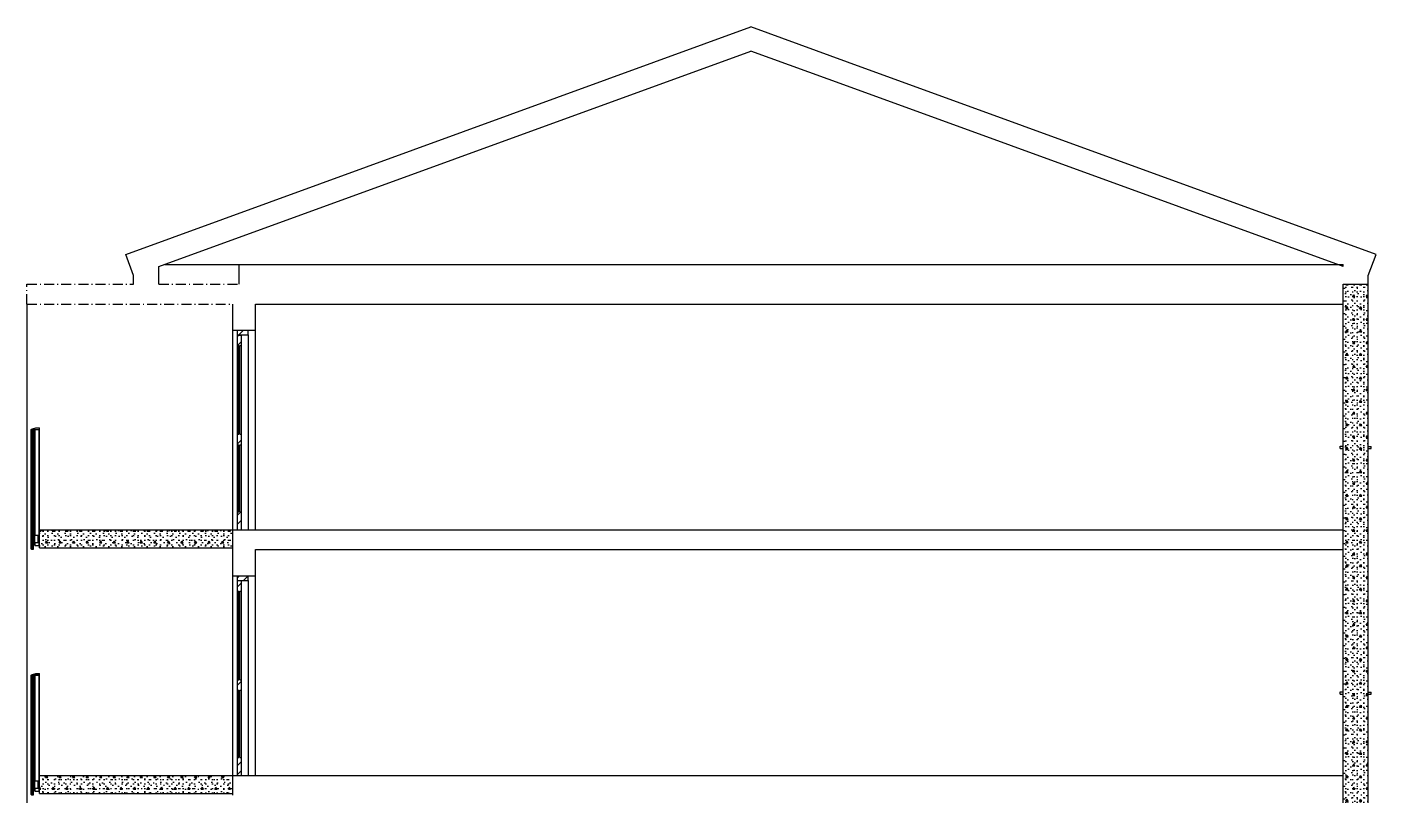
# Model space of a CAD drawing. Header units: millimetres. Extents: x 15 to 2176, y 3 to 641.
# Drawn here: x 670.2 to 968.9, y 470.5 to 640.6 of the extents above; entities that cross this region are included whole.
import ezdxf
from ezdxf.xclip import XClip

# ---------------------------------------------------------------- set-up
doc = ezdxf.new("R2010")
doc.units = ezdxf.units.MM
doc.header["$MEASUREMENT"] = 0
doc.header["$XCLIPFRAME"] = 0
doc.linetypes.add('A_PSTRECK_2', pattern=[3.8, 2.2, -0.7, 0.2, -0.7])
for name, color, linetype in [('A--------P-', 7, 'Continuous'), ('A-01SC-----', 7, 'Continuous'), ('A-01SC-----Ytterväggar2', 7, 'Continuous'), ('A-01SF-----', 7, 'Continuous'), ('A-01SG-----', 1, 'Continuous'), ('A-01SJ-----', 1, 'Continuous'), ('A-27E------', 1, 'A_PSTRECK_2')]:
    doc.layers.add(name, color=color, linetype=linetype)
pattern_1 = [(0, (963.7575, 92.474), (0, 5.196152), [0.5, -2.5]), (0, (965.2575, 95.072), (0, 5.196152), [0.5, -2.5]), (60, (963.7575, 92.474), (-4.5, 2.598076), [0.5, -2.5]), (60, (966.7575, 92.474), (-4.5, 2.598076), [0.5, -2.5]), (120, (964.2575, 92.474), (4.5, 2.598076), [0.5, -2.5]), (120, (967.2575, 92.474), (4.5, 2.598076), [0.5, -2.5]), (0, (963.7575, 92.9741), (0, 1), [0, -1, 0, -1.5]), (45, (964.2575, 92.9741), (-0.7071068, 0.7071068), [0, -0.75, 0, -1.25])]
pattern_2 = [(45, (963.7575, 92.4741), (-0.9899495, 0.9899495), [])]

# ---------------------------------------------------------------- blocks, each defined once
blk = doc.blocks.new('Drawing_2_2', base_point=(803.38, 329.56))
at = {"layer": 'A-01SC-----', "linetype": 'Continuous'}
h = blk.add_hatch(dxfattribs=at)
h.set_pattern_fill('BETONG__STD__0002', color=256, style=0, pattern_type=2)
h.set_pattern_definition(pattern_1)
h.paths.add_polyline_path([(967.22, 529.27), (967.22, 583.67), (961.62, 583.67), (961.62, 529.27)])
h = blk.add_hatch(dxfattribs=at)
h.set_pattern_fill('BRANDSÄKRARE_0002', color=256, style=0, pattern_type=2)
h.set_pattern_definition(pattern_2)
h.paths.add_polyline_path([(716.76, 572.43), (719.16, 572.43), (719.16, 573.47), (716.76, 573.47)])
h = blk.add_hatch(dxfattribs=at)
h.set_pattern_fill('BRANDSÄKRARE_0002', color=256, style=0, pattern_type=2)
h.set_pattern_definition(pattern_2)
h.paths.add_polyline_path([(716.76, 570.11), (717.64, 570.11), (717.64, 572.41), (716.76, 572.41)])
h = blk.add_hatch(dxfattribs=at)
h.set_pattern_fill('BRANDSÄKRARE_0002', color=256, style=0, pattern_type=2)
h.set_pattern_definition(pattern_2)
h.paths.add_polyline_path([(717.07, 550.42), (717.32, 550.42), (717.32, 570.11), (717.07, 570.11)])
h = blk.add_hatch(dxfattribs=at)
h.set_pattern_fill('BRANDSÄKRARE_0002', color=256, style=0, pattern_type=2)
h.set_pattern_definition(pattern_2)
h.paths.add_polyline_path([(716.76, 548.12), (717.64, 548.12), (717.64, 550.42), (716.76, 550.42)])
h = blk.add_hatch(dxfattribs=at)
h.set_pattern_fill('BRANDSÄKRARE_0002', color=256, style=0, pattern_type=2)
h.set_pattern_definition(pattern_2)
h.paths.add_polyline_path([(717.07, 533.27), (717.32, 533.27), (717.32, 548.12), (717.07, 548.12)])
h = blk.add_hatch(dxfattribs=at)
h.set_pattern_fill('BRANDSÄKRARE_0002', color=256, style=0, pattern_type=2)
h.set_pattern_definition(pattern_2)
h.paths.add_polyline_path([(716.76, 529.27), (717.64, 529.27), (717.64, 533.27), (716.76, 533.27)])
h = blk.add_hatch(dxfattribs=at)
h.set_pattern_fill('BETONG__STD__0002', color=256, style=0, pattern_type=2)
h.set_pattern_definition(pattern_1)
h.paths.add_polyline_path([(967.22, 474.87), (967.22, 529.27), (961.62, 529.27), (961.62, 474.87)])
h = blk.add_hatch(dxfattribs=at)
h.set_pattern_fill('BRANDSÄKRARE_0002', color=256, style=0, pattern_type=2)
h.set_pattern_definition(pattern_2)
h.paths.add_polyline_path([(716.76, 518.03), (719.16, 518.03), (719.16, 519.07), (716.76, 519.07)])
h = blk.add_hatch(dxfattribs=at)
h.set_pattern_fill('BRANDSÄKRARE_0002', color=256, style=0, pattern_type=2)
h.set_pattern_definition(pattern_2)
h.paths.add_polyline_path([(716.76, 515.71), (717.64, 515.71), (717.64, 518.01), (716.76, 518.01)])
h = blk.add_hatch(dxfattribs=at)
h.set_pattern_fill('BRANDSÄKRARE_0002', color=256, style=0, pattern_type=2)
h.set_pattern_definition(pattern_2)
h.paths.add_polyline_path([(717.07, 496.02), (717.32, 496.02), (717.32, 515.71), (717.07, 515.71)])
h = blk.add_hatch(dxfattribs=at)
h.set_pattern_fill('BRANDSÄKRARE_0002', color=256, style=0, pattern_type=2)
h.set_pattern_definition(pattern_2)
h.paths.add_polyline_path([(716.76, 493.72), (717.64, 493.72), (717.64, 496.02), (716.76, 496.02)])
h = blk.add_hatch(dxfattribs=at)
h.set_pattern_fill('BRANDSÄKRARE_0002', color=256, style=0, pattern_type=2)
h.set_pattern_definition(pattern_2)
h.paths.add_polyline_path([(717.07, 478.87), (717.32, 478.87), (717.32, 493.72), (717.07, 493.72)])
h = blk.add_hatch(dxfattribs=at)
h.set_pattern_fill('BRANDSÄKRARE_0002', color=256, style=0, pattern_type=2)
h.set_pattern_definition(pattern_2)
h.paths.add_polyline_path([(716.76, 474.87), (717.64, 474.87), (717.64, 478.87), (716.76, 478.87)])
h = blk.add_hatch(dxfattribs=at)
h.set_pattern_fill('BETONG__STD__0002', color=256, style=0, pattern_type=2)
h.set_pattern_definition(pattern_1)
h.paths.add_polyline_path([(967.22, 420.47), (967.22, 474.87), (961.62, 474.87), (961.62, 420.47)])
at = {"layer": 'A-01SJ-----', "linetype": 'Continuous'}
for points in [[(671.44, 525.47), (671.44, 550.97), (671.31, 550.97), (671.31, 525.47)], [(671.44, 471.07), (671.44, 496.57), (671.31, 496.57), (671.31, 471.07)]]:
    blk.add_hatch(color=256, dxfattribs=at).paths.add_polyline_path(points)
h = blk.add_hatch(dxfattribs=at)
h.set_pattern_fill('BETONG__STD__0002', color=256, style=0, pattern_type=2)
h.set_pattern_definition(pattern_1)
h.paths.add_polyline_path([(672.92, 525.27), (715.76, 525.27), (715.76, 529.27), (672.92, 529.27)])
h = blk.add_hatch(dxfattribs=at)
h.set_pattern_fill('BETONG__STD__0002', color=256, style=0, pattern_type=2)
h.set_pattern_definition(pattern_1)
h.paths.add_polyline_path([(672.92, 470.87), (715.76, 470.87), (715.76, 474.87), (672.92, 474.87)])
at = {"layer": 'A-01SC-----'}
for p, q in [((699.36, 583.67), (699.36, 587.59)), ((693.76, 583.67), (693.76, 585.56)), ((961.62, 583.67), (967.22, 583.67)), ((961.62, 583.67), (967.22, 583.67)), ((961.62, 529.27), (961.62, 583.67)), ((967.22, 583.67), (967.22, 585.56)), ((967.22, 529.27), (967.22, 583.67)), ((715.76, 573.47), (715.76, 579.27)), ((720.76, 573.47), (720.76, 579.27)), ((715.76, 529.27), (715.76, 573.47)), ((715.76, 573.47), (716.76, 573.47)), ((716.76, 573.47), (719.16, 573.47)), ((716.76, 572.43), (716.76, 573.47)), ((716.76, 573.47), (720.76, 573.47)), ((716.76, 572.43), (716.76, 572.41)), ((716.76, 572.43), (719.16, 572.43)), ((716.76, 572.41), (717.64, 572.41)), ((716.76, 570.11), (716.76, 572.41)), ((717.64, 570.11), (717.64, 572.41)), ((719.16, 572.43), (719.16, 573.47)), ((719.16, 572.43), (719.16, 529.27)), ((720.76, 529.27), (720.76, 573.47)), ((716.76, 550.42), (716.76, 570.11)), ((716.76, 570.11), (717.07, 570.11)), ((717.07, 550.42), (717.07, 570.11)), ((717.32, 550.42), (717.32, 570.11)), ((717.32, 570.11), (717.64, 570.11)), ((717.64, 550.42), (717.64, 570.11)), ((716.76, 550.42), (717.07, 550.42)), ((716.76, 548.12), (716.76, 550.42)), ((717.32, 550.42), (717.64, 550.42)), ((717.64, 548.12), (717.64, 550.42)), ((716.76, 533.27), (716.76, 548.12)), ((716.76, 548.12), (717.07, 548.12)), ((717.07, 533.27), (717.07, 548.12)), ((717.32, 548.12), (717.64, 548.12)), ((717.32, 533.27), (717.32, 548.12)), ((717.64, 533.27), (717.64, 548.12)), ((961.02, 547.77), (961.62, 547.77)), ((961.02, 547.27), (961.02, 547.77)), ((961.02, 547.27), (961.62, 547.27)), ((967.22, 547.72), (967.82, 547.69)), ((967.22, 547.27), (967.82, 547.27)), ((967.82, 547.27), (967.82, 547.69)), ((716.76, 533.27), (717.07, 533.27)), ((716.76, 529.27), (716.76, 533.27)), ((717.32, 533.27), (717.64, 533.27)), ((717.64, 529.27), (717.64, 533.27)), ((716.76, 529.27), (717.64, 529.27)), ((961.62, 474.87), (961.62, 529.27)), ((967.22, 474.87), (967.22, 529.27)), ((715.76, 519.07), (715.76, 524.87)), ((720.76, 519.07), (720.76, 524.87)), ((715.76, 474.87), (715.76, 519.07)), ((715.76, 519.07), (716.76, 519.07)), ((716.76, 519.07), (719.16, 519.07)), ((716.76, 518.03), (716.76, 519.07)), ((716.76, 519.07), (720.76, 519.07)), ((716.76, 518.03), (716.76, 518.01)), ((716.76, 518.03), (719.16, 518.03)), ((716.76, 518.01), (717.64, 518.01)), ((716.76, 515.71), (716.76, 518.01)), ((717.64, 515.71), (717.64, 518.01)), ((719.16, 518.03), (719.16, 519.07)), ((719.16, 518.03), (719.16, 474.87)), ((720.76, 474.87), (720.76, 519.07)), ((716.76, 496.02), (716.76, 515.71)), ((716.76, 515.71), (717.07, 515.71)), ((717.07, 496.02), (717.07, 515.71)), ((717.32, 496.02), (717.32, 515.71)), ((717.32, 515.71), (717.64, 515.71)), ((717.64, 496.02), (717.64, 515.71)), ((716.76, 496.02), (717.07, 496.02)), ((716.76, 493.72), (716.76, 496.02)), ((717.32, 496.02), (717.64, 496.02)), ((717.64, 493.72), (717.64, 496.02)), ((716.76, 478.87), (716.76, 493.72)), ((716.76, 493.72), (717.07, 493.72)), ((717.07, 478.87), (717.07, 493.72)), ((717.32, 478.87), (717.32, 493.72)), ((717.32, 493.72), (717.64, 493.72)), ((717.64, 478.87), (717.64, 493.72)), ((961.02, 493.37), (961.62, 493.37)), ((961.02, 492.87), (961.02, 493.37)), ((967.22, 493.32), (967.82, 493.29)), ((967.82, 492.87), (967.82, 493.29)), ((961.02, 492.87), (961.62, 492.87)), ((967.22, 492.87), (967.82, 492.87)), ((716.76, 478.87), (717.07, 478.87)), ((716.76, 474.87), (716.76, 478.87)), ((717.32, 478.87), (717.64, 478.87)), ((717.64, 474.87), (717.64, 478.87)), ((716.76, 474.87), (717.64, 474.87)), ((961.62, 420.47), (961.62, 474.87)), ((967.22, 420.47), (967.22, 474.87))]:
    blk.add_line(p, q, dxfattribs=at)
at = {"layer": 'A-01SC-----Ytterväggar2'}
for p, q in [((670.16, 579.27), (670.16, 529.27)), ((670.16, 529.27), (670.16, 474.87)), ((670.16, 474.87), (670.16, 420.47))]:
    blk.add_line(p, q, dxfattribs=at)
at = {"layer": 'A-01SF-----'}
for p, q in [((700.67, 588.07), (717.17, 588.07)), ((717.17, 588.07), (851.9, 588.07)), ((717.17, 583.67), (717.17, 588.07)), ((851.9, 588.07), (961.62, 588.07)), ((961.62, 587.59), (961.62, 588.07)), ((961.62, 579.27), (961.62, 583.67)), ((720.76, 579.27), (851.9, 579.27)), ((851.9, 579.27), (961.62, 579.27)), ((715.76, 529.27), (851.9, 529.27)), ((715.76, 524.87), (715.76, 529.27)), ((851.9, 529.27), (961.62, 529.27)), ((961.62, 524.87), (961.62, 529.27)), ((720.76, 524.87), (851.9, 524.87)), ((851.9, 524.87), (961.62, 524.87)), ((715.76, 474.87), (851.9, 474.87)), ((715.76, 470.47), (715.76, 474.87)), ((851.9, 474.87), (961.62, 474.87)), ((961.62, 470.47), (961.62, 474.87))]:
    blk.add_line(p, q, dxfattribs=at)
at = {"layer": 'A-01SG-----'}
for p, q in [((692.05, 590.26), (830.49, 640.64)), ((851.9, 632.85), (830.49, 640.64)), ((699.36, 587.59), (830.49, 635.32)), ((851.9, 627.53), (830.49, 635.32)), ((968.93, 590.26), (851.9, 632.85)), ((961.62, 587.59), (851.9, 627.53)), ((693.76, 585.56), (692.05, 590.26)), ((967.22, 585.56), (968.93, 590.26))]:
    blk.add_line(p, q, dxfattribs=at)
at = {"layer": 'A-01SJ-----'}
for p, q in [((671.09, 551.44), (671.14, 551.53)), ((671.09, 550.87), (671.09, 551.44)), ((671.09, 550.86), (671.09, 550.87)), ((671.11, 550.86), (671.09, 550.86)), ((671.11, 550.86), (671.12, 550.86)), ((671.12, 551.46), (671.13, 551.47)), ((671.12, 551.43), (671.14, 551.46)), ((671.12, 551.43), (671.12, 551.46)), ((671.12, 550.81), (671.12, 550.87)), ((671.12, 550.86), (671.12, 550.87)), ((671.14, 550.79), (671.12, 550.81)), ((671.12, 550.77), (671.15, 550.77)), ((671.12, 525.67), (671.12, 550.77)), ((671.13, 551.47), (671.13, 551.47)), ((671.13, 551.47), (671.16, 551.47)), ((671.14, 551.53), (671.62, 551.72)), ((671.14, 551.46), (671.16, 551.47)), ((671.16, 550.77), (671.14, 550.79)), ((671.15, 551.43), (671.16, 551.44)), ((671.15, 550.81), (671.15, 551.43)), ((671.16, 550.81), (671.15, 550.81)), ((671.15, 550.77), (671.16, 550.77)), ((671.15, 525.67), (671.15, 550.77)), ((671.16, 551.44), (671.16, 551.44)), ((671.16, 551.44), (671.22, 551.44)), ((671.16, 550.8), (671.16, 550.81)), ((671.16, 550.8), (671.22, 550.8)), ((671.16, 550.77), (671.23, 550.77)), ((671.16, 550.77), (671.16, 550.77)), ((671.16, 525.67), (671.16, 550.77)), ((671.21, 551.52), (671.22, 551.53)), ((671.21, 551.51), (671.21, 551.52)), ((671.22, 551.51), (671.21, 551.51)), ((671.22, 551.53), (671.9, 551.76)), ((671.22, 551.51), (671.87, 551.51)), ((671.22, 551.44), (671.22, 551.44)), ((671.22, 550.8), (671.23, 550.81)), ((671.22, 525.67), (671.22, 550.77)), ((671.23, 551.43), (671.23, 551.44)), ((671.23, 551.19), (671.23, 551.43)), ((671.24, 551.19), (671.23, 551.19)), ((671.23, 551.05), (671.24, 551.06)), ((671.23, 550.81), (671.23, 551.05)), ((671.23, 550.81), (671.23, 550.81)), ((671.23, 525.67), (671.23, 550.77)), ((671.24, 551.18), (671.24, 551.19)), ((671.24, 551.19), (671.28, 551.18)), ((671.24, 551.06), (671.28, 551.06)), ((671.24, 551.06), (671.24, 551.06)), ((671.26, 551.43), (671.27, 551.44)), ((671.26, 551.22), (671.26, 551.43)), ((671.27, 551.22), (671.26, 551.22)), ((671.26, 551.02), (671.27, 551.03)), ((671.26, 550.81), (671.26, 551.02)), ((671.27, 550.81), (671.26, 550.81)), ((671.26, 550.77), (671.28, 550.77)), ((671.26, 525.67), (671.26, 550.77)), ((671.27, 551.44), (671.27, 551.44)), ((671.27, 551.44), (671.28, 551.44)), ((671.27, 551.21), (671.27, 551.22)), ((671.27, 551.21), (671.47, 551.21)), ((671.27, 551.03), (671.27, 551.03)), ((671.27, 551.03), (671.47, 551.03)), ((671.28, 550.8), (671.27, 550.81)), ((671.27, 525.67), (671.27, 550.77)), ((671.29, 551.47), (671.28, 551.47)), ((671.28, 551.47), (671.47, 551.47)), ((671.28, 551.44), (671.29, 551.45)), ((671.29, 551.18), (671.28, 551.18)), ((671.28, 551.06), (671.29, 551.07)), ((671.29, 550.79), (671.28, 550.8)), ((671.28, 550.8), (671.28, 550.8)), ((671.28, 550.77), (671.29, 550.78)), ((671.28, 550.77), (671.29, 550.77)), ((671.28, 525.67), (671.28, 550.77)), ((671.29, 551.46), (671.29, 551.47)), ((671.29, 551.45), (671.29, 551.46)), ((671.29, 551.45), (671.29, 551.45)), ((671.3, 551.17), (671.29, 551.18)), ((671.29, 551.07), (671.3, 551.08)), ((671.29, 550.78), (671.29, 550.79)), ((671.29, 550.78), (671.29, 550.78)), ((671.29, 550.77), (671.29, 550.77)), ((671.29, 525.67), (671.29, 550.77)), ((671.29, 550.77), (671.31, 550.77)), ((671.3, 551.16), (671.3, 551.17)), ((671.3, 551.09), (671.3, 551.16)), ((671.3, 551.08), (671.3, 551.09)), ((671.31, 550.97), (671.44, 550.97)), ((671.31, 525.47), (671.31, 550.97)), ((671.33, 551.13), (671.35, 551.16)), ((671.34, 551.13), (671.33, 551.13)), ((671.33, 551.12), (671.34, 551.12)), ((671.35, 551.09), (671.33, 551.12)), ((671.34, 551.12), (671.34, 551.13)), ((671.34, 551.12), (671.34, 551.12)), ((671.35, 551.16), (671.39, 551.16)), ((671.39, 551.09), (671.35, 551.09)), ((671.39, 551.16), (671.39, 551.16)), ((671.39, 551.16), (671.39, 551.16)), ((671.39, 551.16), (671.39, 551.15)), ((671.39, 551.15), (671.4, 551.15)), ((671.4, 551.1), (671.39, 551.09)), ((671.39, 551.09), (671.39, 551.09)), ((671.42, 551.15), (671.4, 551.15)), ((671.4, 551.09), (671.42, 551.1)), ((671.4, 551.09), (671.4, 551.1)), ((671.42, 551.15), (671.43, 551.16)), ((671.43, 551.09), (671.42, 551.1)), ((671.43, 551.17), (671.43, 551.18)), ((671.43, 551.18), (671.44, 551.18)), ((671.43, 551.16), (671.43, 551.17)), ((671.43, 551.08), (671.43, 551.09)), ((671.43, 551.07), (671.43, 551.08)), ((671.44, 551.06), (671.43, 551.07)), ((671.44, 551.18), (671.5, 551.18)), ((671.44, 551.06), (671.5, 551.06)), ((671.44, 525.47), (671.44, 550.97)), ((671.44, 550.77), (671.46, 550.77)), ((671.46, 551.47), (671.47, 551.47)), ((671.46, 551.46), (671.46, 551.47)), ((671.46, 551.45), (671.46, 551.46)), ((671.46, 551.45), (671.46, 551.45)), ((671.47, 551.44), (671.46, 551.45)), ((671.46, 551.45), (671.47, 551.44)), ((671.46, 550.8), (671.47, 550.8)), ((671.46, 550.79), (671.46, 550.8)), ((671.46, 550.78), (671.46, 550.79)), ((671.46, 550.78), (671.46, 550.78)), ((671.47, 550.77), (671.46, 550.78)), ((671.46, 550.78), (671.48, 550.77)), ((671.46, 550.77), (671.46, 550.77)), ((671.46, 550.77), (671.47, 550.77)), ((671.46, 525.67), (671.46, 550.77)), ((671.47, 551.21), (671.48, 551.22)), ((671.47, 551.03), (671.47, 551.03)), ((671.47, 550.8), (671.48, 550.81)), ((671.47, 550.8), (671.47, 550.8)), ((671.47, 525.67), (671.47, 550.77)), ((671.47, 525.67), (671.47, 550.77)), ((671.48, 551.43), (671.48, 551.44)), ((671.48, 551.22), (671.48, 551.43)), ((671.48, 551.22), (671.48, 551.22)), ((671.48, 551.02), (671.48, 551.03)), ((671.48, 550.81), (671.48, 551.02)), ((671.48, 550.81), (671.48, 550.81)), ((671.48, 525.67), (671.48, 550.77)), ((671.5, 551.18), (671.51, 551.19)), ((671.51, 551.06), (671.5, 551.06)), ((671.51, 551.43), (671.52, 551.44)), ((671.51, 551.19), (671.51, 551.43)), ((671.51, 551.19), (671.51, 551.19)), ((671.51, 551.05), (671.51, 551.06)), ((671.51, 550.81), (671.51, 551.05)), ((671.52, 550.81), (671.51, 550.81)), ((671.51, 550.77), (671.58, 550.77)), ((671.51, 525.67), (671.51, 550.77)), ((671.52, 551.44), (671.52, 551.44)), ((671.52, 551.44), (671.58, 551.44)), ((671.52, 550.8), (671.52, 550.81)), ((671.52, 550.8), (671.58, 550.8)), ((671.52, 525.67), (671.52, 550.77)), ((671.61, 551.46), (671.58, 551.47)), ((671.58, 551.47), (671.86, 551.47)), ((671.58, 551.44), (671.58, 551.44)), ((671.58, 550.8), (671.59, 550.81)), ((671.58, 550.77), (671.61, 550.79)), ((671.58, 550.77), (671.59, 550.77)), ((671.58, 525.67), (671.58, 550.77)), ((671.59, 551.43), (671.59, 551.44)), ((671.59, 550.81), (671.59, 551.43)), ((671.59, 550.81), (671.59, 550.81)), ((671.59, 550.77), (671.59, 550.77)), ((671.59, 550.77), (671.62, 550.77)), ((671.59, 525.67), (671.59, 550.77)), ((671.62, 551.43), (671.61, 551.46)), ((671.61, 550.79), (671.62, 550.81)), ((671.62, 551.72), (672.12, 551.84)), ((671.62, 550.81), (671.62, 551.43)), ((671.62, 525.67), (671.62, 550.77)), ((671.63, 551.1), (671.64, 551.1)), ((671.63, 551.08), (671.63, 551.1)), ((671.64, 551.08), (671.63, 551.08)), ((671.64, 551.11), (671.87, 551.11)), ((671.64, 551.1), (671.64, 551.11)), ((671.64, 551.07), (671.64, 551.08)), ((671.64, 551.08), (671.88, 551.07)), ((671.88, 551.47), (671.86, 551.47)), ((671.87, 551.51), (671.89, 551.52)), ((671.87, 551.11), (671.88, 551.11)), ((671.88, 551.45), (671.88, 551.47)), ((671.88, 551.12), (671.88, 551.45)), ((671.88, 551.11), (671.88, 551.12)), ((671.88, 551.07), (671.91, 551.09)), ((671.89, 551.63), (671.9, 551.65)), ((671.89, 551.53), (671.89, 551.63)), ((671.89, 551.52), (671.89, 551.53)), ((671.9, 551.76), (672.63, 551.84)), ((671.9, 551.65), (671.91, 551.65)), ((671.91, 551.65), (671.98, 551.65)), ((671.91, 551.09), (671.92, 551.11)), ((671.92, 551.46), (671.92, 551.47)), ((671.92, 551.47), (671.93, 551.47)), ((671.92, 551.47), (671.95, 551.47)), ((671.92, 528.07), (671.92, 551.47)), ((671.92, 551.11), (671.92, 551.46)), ((671.93, 551.61), (671.94, 551.62)), ((671.93, 551.52), (671.93, 551.61)), ((671.93, 551.61), (671.93, 551.61)), ((671.93, 551.51), (671.93, 551.52)), ((671.94, 551.51), (671.93, 551.51)), ((671.93, 551.47), (672.92, 551.47)), ((671.94, 551.62), (671.98, 551.62)), ((671.94, 551.51), (672.93, 551.51)), ((671.95, 551.47), (672, 551.47)), ((671.99, 551.65), (671.98, 551.65)), ((671.98, 551.62), (671.99, 551.62)), ((671.99, 551.64), (671.99, 551.65)), ((671.99, 551.63), (671.99, 551.64)), ((671.99, 551.62), (671.99, 551.63)), ((672, 551.47), (672.84, 551.47)), ((672, 528.07), (672, 551.47)), ((672.12, 551.84), (672.63, 551.87)), ((672.63, 551.87), (672.92, 551.87)), ((672.63, 551.84), (672.91, 551.84)), ((672.84, 551.47), (672.9, 551.47)), ((672.84, 528.07), (672.84, 551.47)), ((672.9, 551.47), (672.92, 551.47)), ((672.92, 551.83), (672.91, 551.84)), ((672.95, 551.86), (672.92, 551.87)), ((672.93, 551.82), (672.92, 551.83)), ((672.92, 551.47), (672.92, 551.47)), ((672.92, 525.77), (672.92, 551.47)), ((672.93, 551.51), (672.93, 551.82)), ((672.93, 551.46), (672.93, 551.47)), ((672.93, 551.07), (672.93, 551.46)), ((672.93, 551.07), (672.95, 551.07)), ((672.96, 551.83), (672.95, 551.86)), ((672.95, 551.07), (672.96, 551.08)), ((672.96, 551.08), (672.96, 551.83)), ((672.96, 551.08), (672.96, 551.08)), ((671.92, 529.47), (671.9, 529.47)), ((671.9, 529.47), (671.92, 529.47)), ((671.92, 529.47), (671.92, 529.45)), ((672.92, 529.27), (715.76, 529.27)), ((672.92, 525.27), (672.92, 529.27)), ((715.76, 525.27), (715.76, 529.27)), ((671.8, 528.07), (671.83, 528.07)), ((671.8, 526.47), (671.8, 528.07)), ((671.8, 526.47), (671.83, 526.47)), ((671.83, 528.07), (671.9, 528.07)), ((671.83, 526.47), (671.9, 526.47)), ((671.9, 528.07), (672.64, 528.07)), ((671.9, 526.47), (671.9, 528.07)), ((671.9, 526.47), (672.64, 526.47)), ((671.92, 525.77), (671.92, 526.47)), ((672, 525.77), (672, 526.47)), ((672.64, 528.07), (672.69, 528.07)), ((672.64, 526.47), (672.64, 528.07)), ((672.64, 526.47), (672.69, 526.47)), ((672.69, 528.07), (672.7, 528.07)), ((672.69, 526.47), (672.7, 526.47)), ((672.7, 528.07), (672.72, 528.07)), ((672.7, 526.47), (672.7, 528.07)), ((672.7, 526.47), (672.72, 526.47)), ((672.72, 528.07), (672.76, 528.07)), ((672.72, 526.47), (672.76, 526.47)), ((672.76, 528.07), (672.86, 528.07)), ((672.76, 526.47), (672.76, 528.07)), ((672.76, 526.47), (672.86, 526.47)), ((672.84, 525.77), (672.84, 526.47)), ((672.86, 528.07), (672.88, 528.07)), ((672.86, 526.47), (672.86, 528.07)), ((672.86, 526.47), (672.88, 526.47)), ((672.88, 528.07), (672.88, 528.07)), ((672.88, 526.47), (672.88, 528.07)), ((672.88, 526.47), (672.88, 526.47)), ((671.12, 525.67), (671.15, 525.67)), ((671.12, 525.63), (671.14, 525.66)), ((671.12, 525.07), (671.12, 525.63)), ((671.12, 525.01), (671.12, 525.07)), ((671.14, 524.99), (671.12, 525.01)), ((671.14, 525.66), (671.16, 525.67)), ((671.16, 524.97), (671.14, 524.99)), ((671.15, 525.67), (671.16, 525.67)), ((671.15, 525.63), (671.16, 525.64)), ((671.15, 525.01), (671.15, 525.63)), ((671.16, 525.01), (671.15, 525.01)), ((671.16, 525.67), (671.23, 525.67)), ((671.16, 525.67), (671.16, 525.67)), ((671.16, 525.64), (671.16, 525.64)), ((671.16, 525.64), (671.22, 525.64)), ((671.16, 525), (671.16, 525.01)), ((671.16, 525), (671.22, 525)), ((671.16, 524.97), (671.28, 524.97)), ((671.22, 525.64), (671.22, 525.64)), ((671.22, 525), (671.23, 525.01)), ((671.23, 525.63), (671.23, 525.64)), ((671.23, 525.39), (671.23, 525.63)), ((671.24, 525.39), (671.23, 525.39)), ((671.23, 525.25), (671.24, 525.26)), ((671.23, 525.01), (671.23, 525.25)), ((671.23, 525.01), (671.23, 525.01)), ((671.24, 525.38), (671.24, 525.39)), ((671.24, 525.39), (671.28, 525.38)), ((671.24, 525.26), (671.28, 525.26)), ((671.24, 525.26), (671.24, 525.26)), ((671.26, 525.67), (671.28, 525.67)), ((671.26, 525.63), (671.27, 525.64)), ((671.26, 525.42), (671.26, 525.63)), ((671.27, 525.42), (671.26, 525.42)), ((671.26, 525.22), (671.27, 525.23)), ((671.26, 525.01), (671.26, 525.22)), ((671.27, 525.01), (671.26, 525.01)), ((671.27, 525.64), (671.27, 525.64)), ((671.27, 525.64), (671.28, 525.64)), ((671.27, 525.41), (671.27, 525.42)), ((671.27, 525.41), (671.47, 525.41)), ((671.27, 525.23), (671.27, 525.23)), ((671.27, 525.23), (671.47, 525.23)), ((671.28, 525), (671.27, 525.01)), ((671.29, 525.67), (671.28, 525.67)), ((671.28, 525.67), (671.29, 525.67)), ((671.28, 525.64), (671.29, 525.65)), ((671.29, 525.38), (671.28, 525.38)), ((671.28, 525.26), (671.29, 525.27)), ((671.29, 524.99), (671.28, 525)), ((671.28, 525), (671.28, 525)), ((671.28, 524.97), (671.29, 524.98)), ((671.29, 525.66), (671.29, 525.67)), ((671.29, 525.67), (671.29, 525.67)), ((671.29, 525.67), (671.31, 525.67)), ((671.29, 525.65), (671.29, 525.66)), ((671.29, 525.65), (671.29, 525.65)), ((671.3, 525.37), (671.29, 525.38)), ((671.29, 525.27), (671.3, 525.28)), ((671.29, 524.98), (671.29, 524.99)), ((671.29, 524.98), (671.29, 524.98)), ((671.3, 525.36), (671.3, 525.37)), ((671.3, 525.29), (671.3, 525.36)), ((671.3, 525.28), (671.3, 525.29)), ((671.31, 525.47), (671.44, 525.47)), ((671.33, 525.33), (671.35, 525.36)), ((671.34, 525.33), (671.33, 525.33)), ((671.35, 525.29), (671.33, 525.32)), ((671.33, 525.32), (671.34, 525.32)), ((671.34, 525.32), (671.34, 525.33)), ((671.34, 525.32), (671.34, 525.32)), ((671.35, 525.36), (671.39, 525.36)), ((671.39, 525.29), (671.35, 525.29)), ((671.39, 525.36), (671.39, 525.36)), ((671.39, 525.36), (671.39, 525.36)), ((671.39, 525.36), (671.39, 525.35)), ((671.39, 525.35), (671.4, 525.35)), ((671.4, 525.3), (671.39, 525.29)), ((671.39, 525.29), (671.39, 525.29)), ((671.42, 525.35), (671.4, 525.35)), ((671.4, 525.29), (671.42, 525.3)), ((671.4, 525.29), (671.4, 525.3)), ((671.42, 525.35), (671.43, 525.36)), ((671.43, 525.29), (671.42, 525.3)), ((671.43, 525.37), (671.43, 525.38)), ((671.43, 525.38), (671.44, 525.38)), ((671.43, 525.36), (671.43, 525.37)), ((671.43, 525.28), (671.43, 525.29)), ((671.43, 525.27), (671.43, 525.28)), ((671.44, 525.26), (671.43, 525.27)), ((671.44, 525.67), (671.46, 525.67)), ((671.44, 525.38), (671.5, 525.38)), ((671.44, 525.26), (671.5, 525.26)), ((671.46, 525.67), (671.47, 525.67)), ((671.46, 525.66), (671.46, 525.67)), ((671.46, 525.67), (671.46, 525.67)), ((671.46, 525.67), (671.47, 525.67)), ((671.46, 525.65), (671.46, 525.66)), ((671.46, 525.65), (671.46, 525.65)), ((671.47, 525.64), (671.46, 525.65)), ((671.46, 525.65), (671.47, 525.64)), ((671.46, 525), (671.47, 525)), ((671.46, 524.99), (671.46, 525)), ((671.46, 524.98), (671.46, 524.99)), ((671.46, 524.98), (671.46, 524.98)), ((671.47, 524.97), (671.46, 524.98)), ((671.46, 524.98), (671.58, 524.97)), ((671.47, 525.67), (671.48, 525.67)), ((671.47, 525.41), (671.48, 525.42)), ((671.47, 525.23), (671.47, 525.23)), ((671.47, 525), (671.48, 525.01)), ((671.47, 525), (671.47, 525)), ((671.48, 525.63), (671.48, 525.64)), ((671.48, 525.42), (671.48, 525.63)), ((671.48, 525.42), (671.48, 525.42)), ((671.48, 525.22), (671.48, 525.23)), ((671.48, 525.01), (671.48, 525.22)), ((671.48, 525.01), (671.48, 525.01)), ((671.5, 525.38), (671.51, 525.39)), ((671.51, 525.26), (671.5, 525.26)), ((671.51, 525.67), (671.58, 525.67)), ((671.51, 525.63), (671.52, 525.64)), ((671.51, 525.39), (671.51, 525.63)), ((671.51, 525.39), (671.51, 525.39)), ((671.51, 525.25), (671.51, 525.26)), ((671.51, 525.01), (671.51, 525.25)), ((671.52, 525.01), (671.51, 525.01)), ((671.52, 525.64), (671.52, 525.64)), ((671.52, 525.64), (671.58, 525.64)), ((671.52, 525), (671.52, 525.01)), ((671.52, 525), (671.58, 525)), ((671.61, 525.66), (671.58, 525.67)), ((671.58, 525.67), (671.59, 525.67)), ((671.59, 525.64), (671.58, 525.64)), ((671.58, 525), (671.59, 525.01)), ((671.58, 524.97), (671.61, 524.99)), ((671.59, 525.67), (671.59, 525.67)), ((671.59, 525.67), (671.62, 525.67)), ((671.59, 525.63), (671.59, 525.64)), ((671.59, 525.01), (671.59, 525.63)), ((671.59, 525.01), (671.59, 525.01)), ((671.62, 525.63), (671.61, 525.66)), ((671.61, 524.99), (671.62, 525.01)), ((671.62, 525.01), (671.62, 525.63)), ((671.92, 525.77), (671.95, 525.77)), ((671.95, 525.77), (672, 525.77)), ((672, 525.77), (672.84, 525.77)), ((672.84, 525.77), (672.9, 525.77)), ((672.9, 525.77), (672.92, 525.77)), ((672.92, 525.27), (715.76, 525.27)), ((671.09, 497.04), (671.14, 497.13)), ((671.09, 496.47), (671.09, 497.04)), ((671.09, 496.46), (671.09, 496.47)), ((671.11, 496.46), (671.09, 496.46)), ((671.11, 496.46), (671.12, 496.46)), ((671.12, 497.06), (671.13, 497.07)), ((671.12, 497.03), (671.14, 497.06)), ((671.12, 497.03), (671.12, 497.06)), ((671.12, 496.41), (671.12, 496.47)), ((671.12, 496.46), (671.12, 496.47)), ((671.14, 496.39), (671.12, 496.41)), ((671.12, 496.37), (671.15, 496.37)), ((671.12, 471.27), (671.12, 496.37)), ((671.13, 497.07), (671.13, 497.07)), ((671.13, 497.07), (671.16, 497.07)), ((671.14, 497.13), (671.62, 497.32)), ((671.14, 497.06), (671.16, 497.07)), ((671.16, 496.37), (671.14, 496.39)), ((671.15, 497.03), (671.16, 497.04)), ((671.15, 496.41), (671.15, 497.03)), ((671.16, 496.41), (671.15, 496.41)), ((671.15, 496.37), (671.16, 496.37)), ((671.15, 471.27), (671.15, 496.37)), ((671.16, 497.04), (671.16, 497.04)), ((671.16, 497.04), (671.22, 497.04)), ((671.16, 496.4), (671.16, 496.41)), ((671.16, 496.4), (671.22, 496.4)), ((671.16, 496.37), (671.23, 496.37)), ((671.16, 496.37), (671.16, 496.37)), ((671.16, 471.27), (671.16, 496.37)), ((671.21, 497.12), (671.22, 497.13)), ((671.21, 497.11), (671.21, 497.12)), ((671.22, 497.11), (671.21, 497.11)), ((671.22, 497.13), (671.9, 497.36)), ((671.22, 497.11), (671.87, 497.11)), ((671.22, 497.04), (671.22, 497.04)), ((671.22, 496.4), (671.23, 496.41)), ((671.22, 471.27), (671.22, 496.37)), ((671.23, 497.03), (671.23, 497.04)), ((671.23, 496.79), (671.23, 497.03)), ((671.24, 496.79), (671.23, 496.79)), ((671.23, 496.65), (671.24, 496.66)), ((671.23, 496.41), (671.23, 496.65)), ((671.23, 496.41), (671.23, 496.41)), ((671.23, 471.27), (671.23, 496.37)), ((671.24, 496.78), (671.24, 496.79)), ((671.24, 496.79), (671.28, 496.78)), ((671.24, 496.66), (671.28, 496.66)), ((671.24, 496.66), (671.24, 496.66)), ((671.26, 497.03), (671.27, 497.04)), ((671.26, 496.82), (671.26, 497.03)), ((671.27, 496.82), (671.26, 496.82)), ((671.26, 496.62), (671.27, 496.63)), ((671.26, 496.41), (671.26, 496.62)), ((671.27, 496.41), (671.26, 496.41)), ((671.26, 496.37), (671.28, 496.37)), ((671.26, 471.27), (671.26, 496.37)), ((671.27, 497.04), (671.27, 497.04)), ((671.27, 497.04), (671.28, 497.04)), ((671.27, 496.81), (671.27, 496.82)), ((671.27, 496.81), (671.47, 496.81)), ((671.27, 496.63), (671.27, 496.63)), ((671.27, 496.63), (671.47, 496.63)), ((671.28, 496.4), (671.27, 496.41)), ((671.27, 471.27), (671.27, 496.37)), ((671.29, 497.07), (671.28, 497.07)), ((671.28, 497.07), (671.47, 497.07)), ((671.28, 497.04), (671.29, 497.05)), ((671.29, 496.78), (671.28, 496.78)), ((671.28, 496.66), (671.29, 496.67)), ((671.29, 496.39), (671.28, 496.4)), ((671.28, 496.4), (671.28, 496.4)), ((671.28, 496.37), (671.29, 496.38)), ((671.28, 496.37), (671.29, 496.37)), ((671.28, 471.27), (671.28, 496.37)), ((671.29, 497.06), (671.29, 497.07)), ((671.29, 497.05), (671.29, 497.06)), ((671.29, 497.05), (671.29, 497.05)), ((671.3, 496.77), (671.29, 496.78)), ((671.29, 496.67), (671.3, 496.68)), ((671.29, 496.38), (671.29, 496.39)), ((671.29, 496.38), (671.29, 496.38)), ((671.29, 496.37), (671.29, 496.37)), ((671.29, 471.27), (671.29, 496.37)), ((671.29, 496.37), (671.31, 496.37)), ((671.3, 496.76), (671.3, 496.77)), ((671.3, 496.69), (671.3, 496.76)), ((671.3, 496.68), (671.3, 496.69)), ((671.31, 496.57), (671.44, 496.57)), ((671.31, 471.07), (671.31, 496.57)), ((671.33, 496.73), (671.35, 496.76)), ((671.34, 496.73), (671.33, 496.73)), ((671.33, 496.72), (671.34, 496.72)), ((671.35, 496.69), (671.33, 496.72)), ((671.34, 496.72), (671.34, 496.73)), ((671.34, 496.72), (671.34, 496.72)), ((671.35, 496.76), (671.39, 496.76)), ((671.39, 496.69), (671.35, 496.69)), ((671.39, 496.76), (671.39, 496.76)), ((671.39, 496.76), (671.39, 496.76)), ((671.39, 496.76), (671.39, 496.75)), ((671.39, 496.75), (671.4, 496.75)), ((671.4, 496.7), (671.39, 496.69)), ((671.39, 496.69), (671.39, 496.69)), ((671.42, 496.75), (671.4, 496.75)), ((671.4, 496.69), (671.42, 496.7)), ((671.4, 496.69), (671.4, 496.7)), ((671.42, 496.75), (671.43, 496.76)), ((671.43, 496.69), (671.42, 496.7)), ((671.43, 496.77), (671.43, 496.78)), ((671.43, 496.78), (671.44, 496.78)), ((671.43, 496.76), (671.43, 496.77)), ((671.43, 496.68), (671.43, 496.69)), ((671.43, 496.67), (671.43, 496.68)), ((671.44, 496.66), (671.43, 496.67)), ((671.44, 496.78), (671.5, 496.78)), ((671.44, 496.66), (671.5, 496.66)), ((671.44, 471.07), (671.44, 496.57)), ((671.44, 496.37), (671.46, 496.37)), ((671.46, 497.07), (671.47, 497.07)), ((671.46, 497.06), (671.46, 497.07)), ((671.46, 497.05), (671.46, 497.06)), ((671.46, 497.05), (671.46, 497.05)), ((671.47, 497.04), (671.46, 497.05)), ((671.46, 497.05), (671.47, 497.04)), ((671.46, 496.4), (671.47, 496.4)), ((671.46, 496.39), (671.46, 496.4)), ((671.46, 496.38), (671.46, 496.39)), ((671.46, 496.38), (671.46, 496.38)), ((671.47, 496.37), (671.46, 496.38)), ((671.46, 496.38), (671.48, 496.37)), ((671.46, 496.37), (671.46, 496.37)), ((671.46, 496.37), (671.47, 496.37)), ((671.46, 471.27), (671.46, 496.37)), ((671.47, 496.81), (671.48, 496.82)), ((671.47, 496.63), (671.47, 496.63)), ((671.47, 496.4), (671.48, 496.41)), ((671.47, 496.4), (671.47, 496.4)), ((671.47, 471.27), (671.47, 496.37)), ((671.47, 471.27), (671.47, 496.37)), ((671.48, 497.03), (671.48, 497.04)), ((671.48, 496.82), (671.48, 497.03)), ((671.48, 496.82), (671.48, 496.82)), ((671.48, 496.62), (671.48, 496.63)), ((671.48, 496.41), (671.48, 496.62)), ((671.48, 496.41), (671.48, 496.41)), ((671.48, 471.27), (671.48, 496.37)), ((671.5, 496.78), (671.51, 496.79)), ((671.51, 496.66), (671.5, 496.66)), ((671.51, 497.03), (671.52, 497.04)), ((671.51, 496.79), (671.51, 497.03)), ((671.51, 496.79), (671.51, 496.79)), ((671.51, 496.65), (671.51, 496.66)), ((671.51, 496.41), (671.51, 496.65)), ((671.52, 496.41), (671.51, 496.41)), ((671.51, 496.37), (671.58, 496.37)), ((671.51, 471.27), (671.51, 496.37)), ((671.52, 497.04), (671.52, 497.04)), ((671.52, 497.04), (671.58, 497.04)), ((671.52, 496.4), (671.52, 496.41)), ((671.52, 496.4), (671.58, 496.4)), ((671.52, 471.27), (671.52, 496.37)), ((671.61, 497.06), (671.58, 497.07)), ((671.58, 497.07), (671.86, 497.07)), ((671.58, 497.04), (671.58, 497.04)), ((671.58, 496.4), (671.59, 496.41)), ((671.58, 496.37), (671.61, 496.39)), ((671.58, 496.37), (671.59, 496.37)), ((671.58, 471.27), (671.58, 496.37)), ((671.59, 497.03), (671.59, 497.04)), ((671.59, 496.41), (671.59, 497.03)), ((671.59, 496.41), (671.59, 496.41)), ((671.59, 496.37), (671.59, 496.37)), ((671.59, 496.37), (671.62, 496.37)), ((671.59, 471.27), (671.59, 496.37)), ((671.62, 497.03), (671.61, 497.06)), ((671.61, 496.39), (671.62, 496.41)), ((671.62, 497.32), (672.12, 497.44)), ((671.62, 496.41), (671.62, 497.03)), ((671.62, 471.27), (671.62, 496.37)), ((671.63, 496.7), (671.64, 496.7)), ((671.63, 496.68), (671.63, 496.7)), ((671.64, 496.68), (671.63, 496.68)), ((671.64, 496.71), (671.87, 496.71)), ((671.64, 496.7), (671.64, 496.71)), ((671.64, 496.67), (671.64, 496.68)), ((671.64, 496.68), (671.88, 496.67)), ((671.88, 497.07), (671.86, 497.07)), ((671.87, 497.11), (671.89, 497.12)), ((671.87, 496.71), (671.88, 496.71)), ((671.88, 497.05), (671.88, 497.07)), ((671.88, 496.72), (671.88, 497.05)), ((671.88, 496.71), (671.88, 496.72)), ((671.88, 496.67), (671.91, 496.69)), ((671.89, 497.23), (671.9, 497.25)), ((671.89, 497.13), (671.89, 497.23)), ((671.89, 497.12), (671.89, 497.13)), ((671.9, 497.36), (672.63, 497.44)), ((671.9, 497.25), (671.91, 497.25)), ((671.91, 497.25), (671.98, 497.25)), ((671.91, 496.69), (671.92, 496.71)), ((671.92, 497.06), (671.92, 497.07)), ((671.92, 497.07), (671.93, 497.07)), ((671.92, 497.07), (671.95, 497.07)), ((671.92, 473.67), (671.92, 497.07)), ((671.92, 496.71), (671.92, 497.06)), ((671.93, 497.21), (671.94, 497.22)), ((671.93, 497.12), (671.93, 497.21)), ((671.93, 497.21), (671.93, 497.21)), ((671.93, 497.11), (671.93, 497.12)), ((671.94, 497.11), (671.93, 497.11)), ((671.93, 497.07), (672.92, 497.07)), ((671.94, 497.22), (671.98, 497.22)), ((671.94, 497.11), (672.93, 497.11)), ((671.95, 497.07), (672, 497.07)), ((671.99, 497.25), (671.98, 497.25)), ((671.98, 497.22), (671.99, 497.22)), ((671.99, 497.24), (671.99, 497.25)), ((671.99, 497.23), (671.99, 497.24)), ((671.99, 497.22), (671.99, 497.23)), ((672, 497.07), (672.84, 497.07)), ((672, 473.67), (672, 497.07)), ((672.12, 497.44), (672.63, 497.47)), ((672.63, 497.47), (672.92, 497.47)), ((672.63, 497.44), (672.91, 497.44)), ((672.84, 497.07), (672.9, 497.07)), ((672.84, 473.67), (672.84, 497.07)), ((672.9, 497.07), (672.92, 497.07)), ((672.92, 497.43), (672.91, 497.44)), ((672.95, 497.46), (672.92, 497.47)), ((672.93, 497.42), (672.92, 497.43)), ((672.92, 497.07), (672.92, 497.07)), ((672.92, 471.37), (672.92, 497.07)), ((672.93, 497.11), (672.93, 497.42)), ((672.93, 497.06), (672.93, 497.07)), ((672.93, 496.67), (672.93, 497.06)), ((672.93, 496.67), (672.95, 496.67)), ((672.96, 497.43), (672.95, 497.46)), ((672.95, 496.67), (672.96, 496.68)), ((672.96, 496.68), (672.96, 497.43)), ((672.96, 496.68), (672.96, 496.68)), ((671.92, 475.07), (671.9, 475.07)), ((671.9, 475.07), (671.92, 475.07)), ((671.92, 475.07), (671.92, 475.05)), ((671.8, 473.67), (671.83, 473.67)), ((671.8, 472.07), (671.8, 473.67)), ((671.8, 472.07), (671.83, 472.07)), ((671.83, 473.67), (671.9, 473.67)), ((671.83, 472.07), (671.9, 472.07)), ((671.9, 473.67), (672.64, 473.67)), ((671.9, 472.07), (671.9, 473.67)), ((671.9, 472.07), (672.64, 472.07)), ((671.92, 471.37), (671.92, 472.07)), ((672, 471.37), (672, 472.07)), ((672.64, 473.67), (672.69, 473.67)), ((672.64, 472.07), (672.64, 473.67)), ((672.64, 472.07), (672.69, 472.07)), ((672.69, 473.67), (672.7, 473.67)), ((672.69, 472.07), (672.7, 472.07)), ((672.7, 473.67), (672.72, 473.67)), ((672.7, 472.07), (672.7, 473.67)), ((672.7, 472.07), (672.72, 472.07)), ((672.72, 473.67), (672.76, 473.67)), ((672.72, 472.07), (672.76, 472.07)), ((672.76, 473.67), (672.86, 473.67)), ((672.76, 472.07), (672.76, 473.67)), ((672.76, 472.07), (672.86, 472.07)), ((672.84, 471.37), (672.84, 472.07)), ((672.86, 473.67), (672.88, 473.67)), ((672.86, 472.07), (672.86, 473.67)), ((672.86, 472.07), (672.88, 472.07)), ((672.88, 473.67), (672.88, 473.67)), ((672.88, 472.07), (672.88, 473.67)), ((672.88, 472.07), (672.88, 472.07)), ((672.92, 474.87), (715.76, 474.87)), ((672.92, 470.87), (672.92, 474.87)), ((715.76, 470.87), (715.76, 474.87)), ((671.12, 471.27), (671.15, 471.27)), ((671.12, 471.23), (671.14, 471.26)), ((671.12, 470.67), (671.12, 471.23)), ((671.12, 470.61), (671.12, 470.67)), ((671.14, 470.59), (671.12, 470.61)), ((671.14, 471.26), (671.16, 471.27)), ((671.16, 470.57), (671.14, 470.59)), ((671.15, 471.27), (671.16, 471.27)), ((671.15, 471.23), (671.16, 471.24)), ((671.15, 470.61), (671.15, 471.23)), ((671.16, 470.61), (671.15, 470.61)), ((671.16, 471.27), (671.23, 471.27)), ((671.16, 471.27), (671.16, 471.27)), ((671.16, 471.24), (671.16, 471.24)), ((671.16, 471.24), (671.22, 471.24)), ((671.16, 470.6), (671.16, 470.61)), ((671.16, 470.6), (671.22, 470.6)), ((671.16, 470.57), (671.28, 470.57)), ((671.22, 471.24), (671.22, 471.24)), ((671.22, 470.6), (671.23, 470.61)), ((671.23, 471.23), (671.23, 471.24)), ((671.23, 470.99), (671.23, 471.23)), ((671.24, 470.99), (671.23, 470.99)), ((671.23, 470.85), (671.24, 470.86)), ((671.23, 470.61), (671.23, 470.85)), ((671.23, 470.61), (671.23, 470.61)), ((671.24, 470.98), (671.24, 470.99)), ((671.24, 470.99), (671.28, 470.98)), ((671.24, 470.86), (671.28, 470.86)), ((671.24, 470.86), (671.24, 470.86)), ((671.26, 471.27), (671.28, 471.27)), ((671.26, 471.23), (671.27, 471.24)), ((671.26, 471.02), (671.26, 471.23)), ((671.27, 471.02), (671.26, 471.02)), ((671.26, 470.82), (671.27, 470.83)), ((671.26, 470.61), (671.26, 470.82)), ((671.27, 470.61), (671.26, 470.61)), ((671.27, 471.24), (671.27, 471.24)), ((671.27, 471.24), (671.28, 471.24)), ((671.27, 471.01), (671.27, 471.02)), ((671.27, 471.01), (671.47, 471.01)), ((671.27, 470.83), (671.27, 470.83)), ((671.27, 470.83), (671.47, 470.83)), ((671.28, 470.6), (671.27, 470.61)), ((671.29, 471.27), (671.28, 471.27)), ((671.28, 471.27), (671.29, 471.27)), ((671.28, 471.24), (671.29, 471.25)), ((671.29, 470.98), (671.28, 470.98)), ((671.28, 470.86), (671.29, 470.87)), ((671.29, 470.59), (671.28, 470.6)), ((671.28, 470.6), (671.28, 470.6)), ((671.28, 470.57), (671.29, 470.58)), ((671.29, 471.26), (671.29, 471.27)), ((671.29, 471.27), (671.29, 471.27)), ((671.29, 471.27), (671.31, 471.27)), ((671.29, 471.25), (671.29, 471.26)), ((671.29, 471.25), (671.29, 471.25)), ((671.3, 470.97), (671.29, 470.98)), ((671.29, 470.87), (671.3, 470.88)), ((671.29, 470.58), (671.29, 470.59)), ((671.29, 470.58), (671.29, 470.58)), ((671.3, 470.96), (671.3, 470.97)), ((671.3, 470.89), (671.3, 470.96)), ((671.3, 470.88), (671.3, 470.89)), ((671.31, 471.07), (671.44, 471.07)), ((671.33, 470.93), (671.35, 470.96)), ((671.34, 470.93), (671.33, 470.93)), ((671.35, 470.89), (671.33, 470.92)), ((671.33, 470.92), (671.34, 470.92)), ((671.34, 470.92), (671.34, 470.93)), ((671.34, 470.92), (671.34, 470.92)), ((671.35, 470.96), (671.39, 470.96)), ((671.39, 470.89), (671.35, 470.89)), ((671.39, 470.96), (671.39, 470.96)), ((671.39, 470.96), (671.39, 470.96)), ((671.39, 470.96), (671.39, 470.95)), ((671.39, 470.95), (671.4, 470.95)), ((671.4, 470.9), (671.39, 470.89)), ((671.39, 470.89), (671.39, 470.89)), ((671.42, 470.95), (671.4, 470.95)), ((671.4, 470.89), (671.42, 470.9)), ((671.4, 470.89), (671.4, 470.9)), ((671.42, 470.95), (671.43, 470.96)), ((671.43, 470.89), (671.42, 470.9)), ((671.43, 470.97), (671.43, 470.98)), ((671.43, 470.98), (671.44, 470.98)), ((671.43, 470.96), (671.43, 470.97)), ((671.43, 470.88), (671.43, 470.89)), ((671.43, 470.87), (671.43, 470.88)), ((671.44, 470.86), (671.43, 470.87)), ((671.44, 471.27), (671.46, 471.27)), ((671.44, 470.98), (671.5, 470.98)), ((671.44, 470.86), (671.5, 470.86)), ((671.46, 471.27), (671.47, 471.27)), ((671.46, 471.26), (671.46, 471.27)), ((671.46, 471.27), (671.46, 471.27)), ((671.46, 471.27), (671.47, 471.27)), ((671.46, 471.25), (671.46, 471.26)), ((671.46, 471.25), (671.46, 471.25)), ((671.47, 471.24), (671.46, 471.25)), ((671.46, 471.25), (671.47, 471.24)), ((671.46, 470.6), (671.47, 470.6)), ((671.46, 470.59), (671.46, 470.6)), ((671.46, 470.58), (671.46, 470.59)), ((671.46, 470.58), (671.46, 470.58)), ((671.47, 470.57), (671.46, 470.58)), ((671.46, 470.58), (671.58, 470.57)), ((671.47, 471.27), (671.48, 471.27)), ((671.47, 471.01), (671.48, 471.02)), ((671.47, 470.83), (671.47, 470.83)), ((671.47, 470.6), (671.48, 470.61)), ((671.47, 470.6), (671.47, 470.6)), ((671.48, 471.23), (671.48, 471.24)), ((671.48, 471.02), (671.48, 471.23)), ((671.48, 471.02), (671.48, 471.02)), ((671.48, 470.82), (671.48, 470.83)), ((671.48, 470.61), (671.48, 470.82)), ((671.48, 470.61), (671.48, 470.61)), ((671.5, 470.98), (671.51, 470.99)), ((671.51, 470.86), (671.5, 470.86)), ((671.51, 471.27), (671.58, 471.27)), ((671.51, 471.23), (671.52, 471.24)), ((671.51, 470.99), (671.51, 471.23)), ((671.51, 470.99), (671.51, 470.99)), ((671.51, 470.85), (671.51, 470.86)), ((671.51, 470.61), (671.51, 470.85)), ((671.52, 470.61), (671.51, 470.61)), ((671.52, 471.24), (671.52, 471.24)), ((671.52, 471.24), (671.58, 471.24)), ((671.52, 470.6), (671.52, 470.61)), ((671.52, 470.6), (671.58, 470.6)), ((671.61, 471.26), (671.58, 471.27)), ((671.58, 471.27), (671.59, 471.27)), ((671.59, 471.24), (671.58, 471.24)), ((671.58, 470.6), (671.59, 470.61)), ((671.58, 470.57), (671.61, 470.59)), ((671.59, 471.27), (671.59, 471.27)), ((671.59, 471.27), (671.62, 471.27)), ((671.59, 471.23), (671.59, 471.24)), ((671.59, 470.61), (671.59, 471.23)), ((671.59, 470.61), (671.59, 470.61)), ((671.62, 471.23), (671.61, 471.26)), ((671.61, 470.59), (671.62, 470.61)), ((671.62, 470.61), (671.62, 471.23)), ((671.92, 471.37), (671.95, 471.37)), ((671.95, 471.37), (672, 471.37)), ((672, 471.37), (672.84, 471.37)), ((672.84, 471.37), (672.9, 471.37)), ((672.9, 471.37), (672.92, 471.37)), ((672.92, 470.87), (715.76, 470.87))]:
    blk.add_line(p, q, dxfattribs=at)
for p in [(671.28, 550.8), (671.4, 551.1), (671.47, 551.44), (671.28, 525), (671.4, 525.3), (671.47, 525.64), (671.28, 496.4), (671.4, 496.7), (671.47, 497.04), (671.28, 470.6), (671.4, 470.9), (671.47, 471.24)]:
    blk.add_point(p, dxfattribs=at)
at = {"layer": 'A-27E------'}
for p, q in [((670.16, 583.67), (693.76, 583.67)), ((670.16, 579.27), (670.16, 583.67)), ((699.36, 583.67), (717.17, 583.67)), ((670.16, 579.27), (715.76, 579.27))]:
    blk.add_line(p, q, dxfattribs=at)

msp = doc.modelspace()

# ---------------------------------------------------------------- block references
at = {"layer": 'A--------P-'}
ref = msp.add_blockref('Drawing_2_2', (803.38, 329.56), dxfattribs=at)
XClip(ref).set_block_clipping_path([(543.1975168981, 18.4741086751), (1063.5621721229, 640.6436337123)])

doc.saveas('drawing.dxf')
